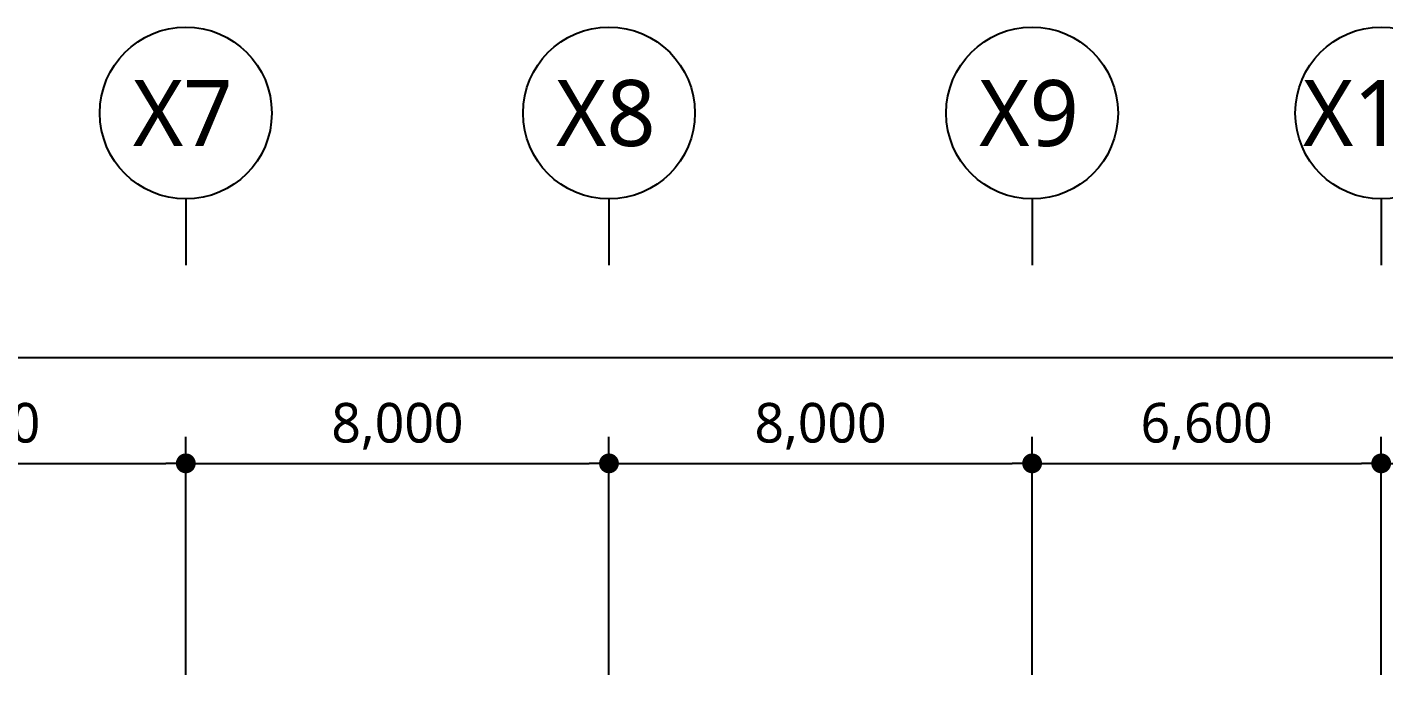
# Model space of a CAD drawing. Header units: millimetres. Extents: x -38475 to 94728, y -31127 to 90245.
# Drawn here: x 41875 to 67525, y 77995 to 90245 of the extents above; entities that cross this region are included whole.
import ezdxf

# ---------------------------------------------------------------- set-up
doc = ezdxf.new("R2010")
doc.units = ezdxf.units.MM
doc.layers.add('e-plan', color=9, linetype='Continuous')
doc.styles.add('USUN', font='malgun_0.ttf')

# ---------------------------------------------------------------- blocks, each defined once
blk = doc.blocks.new('_Dot')
at = {"layer": 'e-plan', "linetype": 'ByBlock', "lineweight": -2}
blk.add_line((-0.5, 0), (-1, 0), dxfattribs=at)
at = {"layer": 'e-plan', "linetype": 'ByBlock', "const_width": 0.5}
blk.add_lwpolyline([(-0.25, 0, 1), (0.25, 0, 1)], format="xyb", close=True, dxfattribs=at)
blk = doc.blocks.new('Xref-지하2층')
at = {"layer": 'e-plan'}
for p, q in [((48400, 98900), (48400, 97650)), ((56400, 98900), (56400, 97650)), ((64400, 98900), (64400, 97650)), ((71000, 98900), (71000, 97650)), ((-13525, 95900), (95125, 95900)), ((48400, 89900), (48400, 94400)), ((48400, 89900), (48400, 94400)), ((56400, 89900), (56400, 94400)), ((56400, 89900), (56400, 94400)), ((64400, 89900), (64400, 94400)), ((64400, 89900), (64400, 94400)), ((71000, 89900), (71000, 94400)), ((71000, 89900), (71000, 94400)), ((40775, 93900), (48025, 93900)), ((48775, 93900), (56025, 93900)), ((56775, 93900), (64025, 93900)), ((64775, 93900), (70625, 93900))]:
    blk.add_line(p, q, dxfattribs=at)
for centre in [(48400, 100525), (56400, 100525), (64400, 100525), (71000, 100525)]:
    blk.add_circle(centre, 1625, dxfattribs=at)
at = {"layer": 'e-plan', "xscale": 375, "yscale": 375, "zscale": 375}
for p in [(48400, 93900), (56400, 93900), (64400, 93900), (71000, 93900)]:
    blk.add_blockref('_Dot', p, dxfattribs=at)
at = {"layer": 'e-plan', "xscale": 375, "yscale": 375, "zscale": 375, "rotation": 180}
for p in [(48400, 93900), (56400, 93900), (64400, 93900), (71000, 93900)]:
    blk.add_blockref('_Dot', p, dxfattribs=at)
at = {"layer": 'e-plan', "style": 'USUN'}
for s, p in [('X7', (47398, 99900)), ('X8', (55398, 99900)), ('X9', (63398, 99900)), ('X10', (69519, 99900))]:
    blk.add_text(s, height=1250, dxfattribs=at).set_placement(p)
at = {"layer": 'e-plan', "char_height": 750, "attachment_point": 5, "style": 'USUN'}
for s, insert in [('\\A1;8,000', (44400, 94600)), ('\\A1;8,000', (52400, 94600)), ('\\A1;8,000', (60400, 94600)), ('\\A1;6,600', (67700, 94600))]:
    blk.add_mtext(s, dxfattribs=dict(at, insert=insert))
blk = doc.blocks.new('A$C61602750')
at = {"layer": 'e-plan'}
blk.add_blockref('Xref-지하2층', (-3525, -11905), dxfattribs=at)

msp = doc.modelspace()

# ---------------------------------------------------------------- block references
at = {"layer": 'e-plan'}
msp.add_blockref('A$C61602750', (0, 0), dxfattribs=at)

doc.saveas('drawing.dxf')
